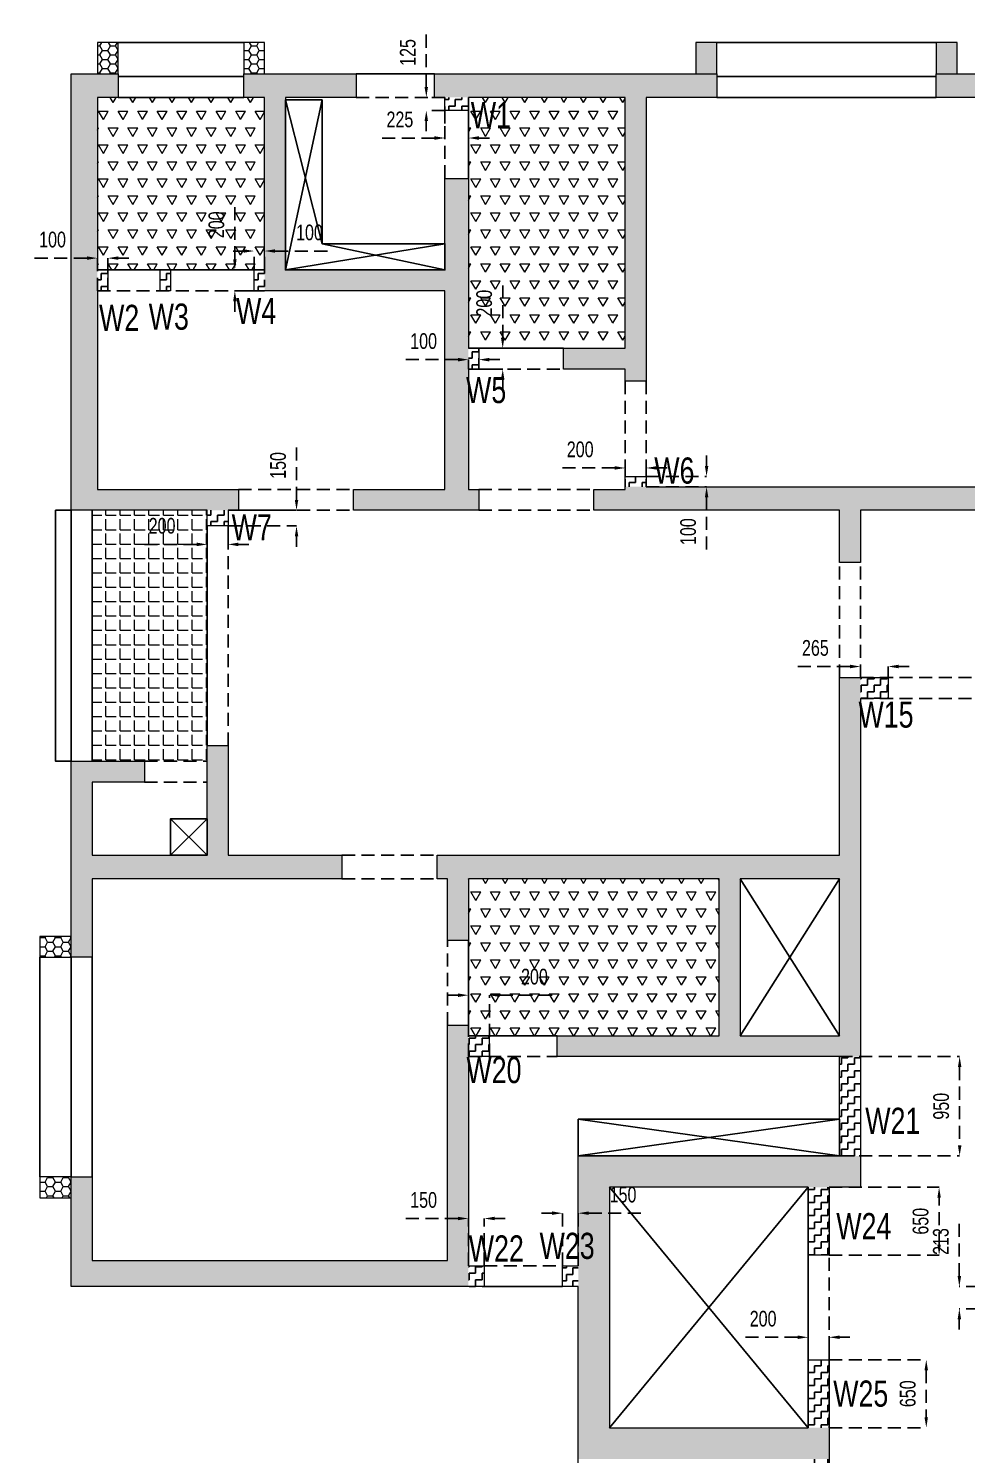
# Model space of a CAD drawing. Header units: millimetres. Extents: x 341 to 34579, y 195 to 54156.
# Drawn here: x 910 to 9884, y 40517 to 54156 of the extents above; entities that cross this region are included whole.
import ezdxf

# ---------------------------------------------------------------- set-up
doc = ezdxf.new("R2010")
doc.units = ezdxf.units.MM
doc.linetypes.add('HIDDEN', pattern=[0.375, 0.25, -0.125])
for name, color, linetype in [('A-DIM', 8, 'Continuous'), ('S-BEAM', 4, 'HIDDEN'), ('S-BEAM 1', 6, 'Continuous'), ('S-CUTOUT', 25, 'Continuous'), ('S-WALL HATCH', 251, 'Continuous')]:
    doc.layers.add(name, color=color, linetype=linetype)
for name, color, linetype, lineweight in [("S-BEAM NO'S", 2, 'Continuous', 20), ('S-HATCH', 8, 'Continuous', 20), ('S-WALL', 100, 'Continuous', 20)]:
    doc.layers.add(name, color=color, linetype=linetype, lineweight=lineweight)
doc.styles.add('SOBHA', font='swisscl.ttf')
doc.dimstyles.new('S-100-2', dxfattribs={"dimscale": 100, "dimtxt": 1.5, "dimasz": 1, "dimexe": 0, "dimexo": 0, "dimgap": 1, "dimtad": 1, "dimdec": 0, "dimzin": 0, "dimdsep": 46, "dimtxsty": 'SOBHA', "dimcen": 0.0895, "dimclrd": 8, "dimclre": 8, "dimclrt": 2, "dimadec": 0, "dimazin": 0, "dimtfac": 1, "dimtdec": 0, "dimtofl": 0, "dimtmove": 0, "dimatfit": 3, "dimfxl": 0.18, "dimtolj": 1, "dimtzin": 0, "dimlwd": -1, "dimlwe": -1, "dimarcsym": 1})
pattern_1 = [(0, (0, 0), (62.5, 62.5), [62.5, -62.5]), (90, (62.5, 0), (-62.5, 62.5), [62.5, -62.5])]
pattern_2 = [(60, (105314.17, -1923.17), (-93.75, 162.379763), [93.75, -93.75]), (120, (105314.17, -1923.17), (-187.5, 1e-07), [93.75, -93.75]), (0, (105267.3, -1841.98), (93.75, 162.379763), [93.75, -93.75])]
pattern_3 = [(0, (-597856.83, -91847.9), (75, 43.30127), [50, -100]), (120, (-597856.83, -91847.9), (-75, 43.30127), [50, -100]), (60, (-597856.83, -91847.9), (2e-14, 86.60254), [-100, 50])]

# ---------------------------------------------------------------- blocks, each defined once
blk = doc.blocks.new('WING 05 TYP WALLS')
at = {"layer": 'S-WALL HATCH', "ltscale": 7.5, "transparency": 33554687}
h = blk.add_hatch(color=251, dxfattribs=at)
h.dxf.hatch_style = 1
h.paths.add_polyline_path([(-607332, -43123), (-607332, -42923), (-607332, -41273), (-607132, -41273), (-607132, -41048), (-607332, -41048), (-607582, -41048), (-607582, -45223), (-607332, -45223), (-606282, -45223), (-606082, -45223), (-605982, -45223), (-605982, -45023), (-607332, -45023)])
h = blk.add_hatch(color=251, dxfattribs=at)
h.dxf.hatch_style = 1
h.paths.add_polyline_path([(-603782, -42048), (-604007, -42048), (-604007, -42923), (-605532, -42923), (-605532, -41273), (-604857, -41273), (-604857, -41048), (-605932, -41048), (-605932, -41273), (-605732, -41273), (-605732, -42923), (-605732, -43123), (-604007, -43123), (-604007, -45023), (-604882, -45023), (-604882, -45223), (-604007, -45223), (-603782, -45223), (-603682, -45223), (-603682, -45023), (-603782, -45023), (-603782, -43873), (-603782, -43673)])
h = blk.add_hatch(color=251, dxfattribs=at)
h.dxf.hatch_style = 1
h.paths.add_polyline_path([(-602082, -41273), (-601407, -41273), (-601407, -41048), (-603782, -41048), (-604007, -41048), (-604107, -41048), (-604107, -41273), (-604007, -41273), (-603782, -41273), (-602282, -41273), (-602282, -43673), (-602872, -43673), (-602872, -43873), (-602282, -43873), (-602282, -43988), (-602082, -43988)])
h = blk.add_hatch(color=251, dxfattribs=at)
h.dxf.hatch_style = 1
h.paths.add_polyline_path([(-596732, -44998), (-598307, -44998), (-598307, -43148), (-598307, -42948), (-598307, -41298), (-598107, -41298), (-598107, -41048), (-599307, -41048), (-599307, -41273), (-598557, -41273), (-598557, -44998), (-602082, -44998), (-602282, -44998), (-602282, -45023), (-602582, -45023), (-602582, -45223), (-602282, -45223), (-600232, -45223), (-600232, -45723), (-600032, -45723), (-600032, -45223), (-598557, -45223), (-598557, -46823), (-598557, -47023), (-598307, -47023), (-598307, -46823), (-598307, -45223), (-596932, -45223), (-596932, -45723), (-596732, -45723), (-596732, -45223)])
h = blk.add_hatch(dxfattribs=at)
h.set_pattern_fill('ZIGZAG', color=251, scale=500)
h.set_pattern_definition([(0, (-604006.83, -41397.9), (62.5, 62.5), [62.5, -62.5]), (90, (-603944.33, -41397.9), (-62.5, 62.5), [62.5, -62.5])])
h.paths.add_polyline_path([(-603782, -41273), (-604007, -41273), (-604007, -41398), (-603782, -41398)])
h = blk.add_hatch(dxfattribs=at)
h.set_pattern_fill('ZIGZAG', color=251, scale=500)
h.set_pattern_definition([(0, (-607331.83, -43122.9), (62.5, 62.5), [62.5, -62.5]), (90, (-607269.33, -43122.9), (-62.5, 62.5), [62.5, -62.5])])
h.paths.add_polyline_path([(-606632, -42923), (-606732, -42923), (-606732, -43123), (-606632, -43123)])
h.paths.add_polyline_path([(-607232, -42923), (-607332, -42923), (-607332, -43123), (-607232, -43123)])
h = blk.add_hatch(dxfattribs=at)
h.set_pattern_fill('ZIGZAG', color=251, scale=500)
h.set_pattern_definition([(0, (-605831.83, -43122.9), (62.5, 62.5), [62.5, -62.5]), (90, (-605769.33, -43122.9), (-62.5, 62.5), [62.5, -62.5])])
h.paths.add_polyline_path([(-605732, -42923), (-605832, -42923), (-605832, -43123), (-605732, -43123)])
h = blk.add_hatch(dxfattribs=at)
h.set_pattern_fill('ZIGZAG', color=251, scale=500)
h.set_pattern_definition([(0, (-603781.83, -43872.9), (62.5, 62.5), [62.5, -62.5]), (90, (-603719.33, -43872.9), (-62.5, 62.5), [62.5, -62.5])])
h.paths.add_polyline_path([(-603682, -43673), (-603782, -43673), (-603782, -43873), (-603682, -43873)])
h = blk.add_hatch(dxfattribs=at)
h.set_pattern_fill('ZIGZAG', color=251, scale=500)
h.set_pattern_definition([(0, (-602281.83, -44997.9), (62.5, 62.5), [62.5, -62.5]), (90, (-602219.33, -44997.9), (-62.5, 62.5), [62.5, -62.5])])
h.paths.add_polyline_path([(-602082, -44898), (-602282, -44898), (-602282, -44998), (-602082, -44998)])
h = blk.add_hatch(dxfattribs=at)
h.set_pattern_fill('ZIGZAG', color=251, scale=500)
h.set_pattern_definition([(0, (-606281.83, -45372.9), (62.5, 62.5), [62.5, -62.5]), (90, (-606219.33, -45372.9), (-62.5, 62.5), [62.5, -62.5])])
h.paths.add_polyline_path([(-606082, -45223), (-606282, -45223), (-606282, -45373), (-606082, -45373)])
h = blk.add_hatch(color=251, dxfattribs=at)
h.dxf.hatch_style = 1
h.paths.add_polyline_path([(-600032, -48748), (-600032, -48523), (-600032, -47023), (-600032, -46823), (-600232, -46823), (-600232, -48523), (-604082, -48523), (-604082, -48748), (-603982, -48748), (-603982, -49338), (-603782, -49338), (-603782, -48748), (-601382, -48748), (-601382, -50248), (-602932, -50248), (-602932, -50448), (-600232, -50448), (-600032, -50448)])
h.paths.add_polyline_path([(-601182, -50248), (-601182, -48748), (-600232, -48748), (-600232, -50248)], flags=16)
h = blk.add_hatch(dxfattribs=at)
h.set_pattern_fill('ZIGZAG', color=251, scale=500)
h.set_pattern_definition(pattern_1)
h.paths.add_polyline_path([(-599767, -46823), (-600032, -46823), (-600032, -47023), (-599767, -47023)])
h = blk.add_hatch(color=251, dxfattribs=at)
h.dxf.hatch_style = 1
h.paths.add_polyline_path([(-604992, -48523), (-606082, -48523), (-606082, -47473), (-606282, -47473), (-606282, -48523), (-607382, -48523), (-607382, -47823), (-606882, -47823), (-606882, -47623), (-607582, -47623), (-607582, -48523), (-607582, -48748), (-607582, -49498), (-607382, -49498), (-607382, -48748), (-604992, -48748)])
h = blk.add_hatch(color=251, dxfattribs=at)
h.dxf.hatch_style = 1
h.paths.add_polyline_path([(-603782, -50448), (-603782, -50248), (-603782, -50148), (-603982, -50148), (-603982, -52398), (-607382, -52398), (-607382, -51598), (-607582, -51598), (-607582, -52398), (-607582, -52648), (-603782, -52648), (-603782, -52448), (-603782, -52398)])
h = blk.add_hatch(dxfattribs=at)
h.set_pattern_fill('ZIGZAG', color=251, scale=500)
h.set_pattern_definition(pattern_1)
h.paths.add_polyline_path([(-603582, -50248), (-603782, -50248), (-603782, -50448), (-603582, -50448)], flags=17)
h = blk.add_hatch(dxfattribs=at)
h.set_pattern_fill('ZIGZAG', color=251, scale=500)
h.set_pattern_definition(pattern_1)
h.paths.add_polyline_path([(-600032, -50448), (-600232, -50448), (-600232, -51398), (-600032, -51398)])
h = blk.add_hatch(color=251, dxfattribs=at)
h.dxf.hatch_style = 1
h.paths.add_polyline_path([(-602432, -51698), (-600532, -51698), (-600332, -51698), (-600032, -51698), (-600032, -51398), (-600232, -51398), (-602732, -51398), (-602732, -52448), (-602732, -52648), (-602732, -54298), (-602432, -54298), (-600532, -54298), (-600332, -54298), (-600332, -53998), (-600532, -53998), (-602432, -53998)])
h = blk.add_hatch(dxfattribs=at)
h.set_pattern_fill('ZIGZAG', color=251, scale=500)
h.set_pattern_definition([(0, (-602881.83, -54947.9), (62.5, 62.5), [62.5, -62.5]), (90, (-602819.33, -54947.9), (-62.5, 62.5), [62.5, -62.5])])
h.paths.add_polyline_path([(-600332, -54298), (-600532, -54298), (-600532, -54948), (-600332, -54948)])
h.paths.add_polyline_path([(-600332, -53348), (-600532, -53348), (-600532, -53998), (-600332, -53998)])
h.paths.add_polyline_path([(-602732, -52448), (-602882, -52448), (-602882, -52648), (-602732, -52648)])
h.paths.add_polyline_path([(-600332, -51698), (-600532, -51698), (-600532, -52348), (-600332, -52348)])
h = blk.add_hatch(dxfattribs=at)
h.set_pattern_fill('ZIGZAG', color=251, scale=500)
h.set_pattern_definition(pattern_1)
h.paths.add_polyline_path([(-603632, -52448), (-603782, -52448), (-603782, -52648), (-603632, -52648)])
at = {"layer": 'S-WALL'}
blk.add_line((-602282, -45223), (-602282, -45223), dxfattribs=at)
for points in [[(-605982, -45023), (-605982, -45223), (-606082, -45223), (-606082, -45373), (-606282, -45373), (-606282, -45223), (-607332, -45223), (-607582, -45223), (-607582, -41048), (-607332, -41048), (-607132, -41048), (-607132, -41273), (-607332, -41273), (-607332, -42923), (-607232, -42923), (-607232, -43123), (-607332, -43123), (-607332, -45023)], [(-603682, -43673), (-603682, -43873), (-603782, -43873), (-603782, -45023), (-603682, -45023), (-603682, -45223), (-603782, -45223), (-604007, -45223), (-604882, -45223), (-604882, -45023), (-604007, -45023), (-604007, -43123), (-605832, -43123), (-605832, -42923), (-605732, -42923), (-605732, -41273), (-605932, -41273), (-605932, -41048), (-604857, -41048), (-604857, -41273), (-605532, -41273), (-605532, -42923), (-604007, -42923), (-604007, -42048), (-603782, -42048), (-603782, -43673)], [(-602082, -43988), (-602282, -43988), (-602282, -43873), (-602872, -43873), (-602872, -43673), (-602282, -43673), (-602282, -41273), (-603782, -41273), (-603782, -41398), (-604007, -41398), (-604007, -41273), (-604107, -41273), (-604107, -41048), (-604007, -41048), (-603782, -41048), (-601407, -41048), (-601407, -41273), (-602082, -41273)], [(-606632, -43123), (-606732, -43123), (-606732, -42923), (-606632, -42923)], [(-604992, -48523), (-604992, -48748), (-607382, -48748), (-607382, -49498), (-607582, -49498), (-607582, -48748), (-607582, -48523), (-607582, -47623), (-606882, -47623), (-606882, -47823), (-607382, -47823), (-607382, -48523), (-606282, -48523), (-606282, -47473), (-606082, -47473), (-606082, -48523)], [(-600232, -48748), (-601182, -48748), (-601182, -50248), (-600232, -50248)], [(-603582, -50248), (-603582, -50448), (-603782, -50448), (-603782, -52398), (-603782, -52448), (-603632, -52448), (-603632, -52648), (-603782, -52648), (-607582, -52648), (-607582, -52398), (-607582, -51598), (-607382, -51598), (-607382, -52398), (-603982, -52398), (-603982, -50148), (-603782, -50148), (-603782, -50248)]]:
    blk.add_lwpolyline(points, close=True, dxfattribs=at)
for points in [[(-598557, -41273), (-599307, -41273), (-599307, -41048), (-598107, -41048)], [(-598557, -45223), (-600032, -45223), (-600032, -45723), (-600232, -45723), (-600232, -45223), (-602282, -45223), (-602582, -45223), (-602582, -45023), (-602282, -45023), (-602282, -44998), (-602282, -44898), (-602082, -44898), (-602082, -44998), (-598557, -44998)], [(-602732, -56598), (-602732, -52648), (-602882, -52648), (-602882, -52448), (-602732, -52448), (-602732, -51398), (-600232, -51398), (-600232, -50448), (-602932, -50448), (-602932, -50248), (-601382, -50248), (-601382, -48748), (-603782, -48748), (-603782, -49338), (-603982, -49338), (-603982, -48748), (-604082, -48748), (-604082, -48523), (-600232, -48523), (-600232, -46823), (-599767, -46823), (-599767, -47023), (-600032, -47023), (-600032, -48523), (-600032, -48748), (-600032, -51698), (-600332, -51698), (-600332, -52348), (-600532, -52348), (-600532, -51698), (-602432, -51698), (-602432, -53998), (-600532, -53998), (-600532, -53348), (-600332, -53348), (-600332, -54948)]]:
    blk.add_lwpolyline(points, dxfattribs=at)
blk = doc.blocks.new('rer')
at = {"layer": 'S-HATCH', "linetype": 'Continuous', "ltscale": 500, "transparency": 33554687}
h = blk.add_hatch(dxfattribs=at)
h.set_pattern_fill('HONEY', color=25, scale=400)
h.set_pattern_definition(pattern_3)
h.paths.add_polyline_path([(-605732, -40748), (-605932, -40748), (-605932, -41048), (-605732, -41048)])
h.paths.add_polyline_path([(-607132, -40748), (-607332, -40748), (-607332, -41048), (-607132, -41048)])
h = blk.add_hatch(dxfattribs=at)
h.set_pattern_fill('HONEY', color=25, scale=400)
h.set_pattern_definition(pattern_3)
h.paths.add_polyline_path([(-601407, -40748), (-601607, -40748), (-601607, -41048), (-601407, -41048)])
h.paths.add_polyline_path([(-599107, -40748), (-599307, -40748), (-599307, -41048), (-599107, -41048)])
h.paths.add_polyline_path([(-598082, -40748), (-598282, -40748), (-598282, -41048), (-598107, -41048), (-598082, -41048)])
h.paths.add_polyline_path([(-596682, -40748), (-596882, -40748), (-596882, -41048), (-596682, -41048)])
at = {"layer": 'S-HATCH', "ltscale": 7.5}
h = blk.add_hatch(dxfattribs=at)
h.set_pattern_fill('TRIANG', color=8, scale=500)
h.set_pattern_definition(pattern_2)
h.paths.add_polyline_path([(-607332, -41273), (-605732, -41273), (-605732, -42923), (-607332, -42923)])
h = blk.add_hatch(dxfattribs=at)
h.set_pattern_fill('TRIANG', color=8, scale=500)
h.set_pattern_definition(pattern_2)
h.paths.add_polyline_path([(-602282, -41273), (-603782, -41273), (-603782, -43673), (-602282, -43673)])
h = blk.add_hatch(dxfattribs=at)
h.set_pattern_fill('ANGLE', color=8, scale=500)
h.set_pattern_definition([(0, (0, 0), (0, 137.5), [100, -37.5]), (90, (0, 0), (-137.5, 8e-15), [100, -37.5])])
h.paths.add_polyline_path([(-606282, -47623), (-607382, -47623), (-607382, -45223), (-606282, -45223)])
h = blk.add_hatch(dxfattribs=at)
h.set_pattern_fill('TRIANG', color=8, scale=500)
h.set_pattern_definition(pattern_2)
h.paths.add_polyline_path([(-603782, -48748), (-601382, -48748), (-601382, -50248), (-603782, -50248)])
at = {"layer": 'S-HATCH', "linetype": 'Continuous', "ltscale": 500, "transparency": 33554687}
h = blk.add_hatch(dxfattribs=at)
h.set_pattern_fill('HONEY', color=25, scale=400)
h.set_pattern_definition(pattern_3)
h.paths.add_polyline_path([(-607582, -51598), (-607882, -51598), (-607882, -51798), (-607582, -51798)])
h.paths.add_polyline_path([(-607582, -49298), (-607882, -49298), (-607882, -49498), (-607582, -49498)])
at = {"layer": 'A-DIM'}
blk.add_lwpolyline([(-605182, -41498), (-605182, -41498)], dxfattribs=at)
at = {"layer": 'S-BEAM', "ltscale": 500}
for p, q in [((-604857, -41273), (-604107, -41273)), ((-604007, -42048), (-604007, -41273)), ((-607332, -43123), (-605732, -43123)), ((-603782, -43873), (-602872, -43873)), ((-602282, -43988), (-602282, -44998)), ((-602082, -43988), (-602082, -44998)), ((-605982, -45023), (-604882, -45023)), ((-603682, -45023), (-602582, -45023)), ((-605982, -45223), (-604882, -45223)), ((-603682, -45223), (-602582, -45223)), ((-606082, -47473), (-606082, -45373)), ((-600232, -46823), (-600232, -45723)), ((-600032, -46823), (-600032, -45723)), ((-600032, -46823), (-598557, -46823)), ((-600032, -47023), (-598557, -47023)), ((-606882, -47623), (-606282, -47623)), ((-606882, -47823), (-606282, -47823)), ((-604992, -48523), (-604082, -48523)), ((-604992, -48748), (-604082, -48748)), ((-603982, -50148), (-603982, -49338)), ((-603782, -50448), (-602932, -50448)), ((-600332, -53998), (-600332, -51698)), ((-603632, -52448), (-602882, -52448))]:
    blk.add_line(p, q, dxfattribs=at)
at = {"layer": 'S-BEAM 1', "color": 1}
for p, q in [((-607132, -40748), (-605932, -40748)), ((-601407, -40748), (-599307, -40748)), ((-604857, -41048), (-604107, -41048)), ((-607132, -41073), (-605932, -41073)), ((-601407, -41073), (-599307, -41073)), ((-607132, -41273), (-605932, -41273)), ((-603782, -42048), (-603782, -41273)), ((-601407, -41273), (-599307, -41273)), ((-607332, -42923), (-605732, -42923)), ((-603782, -43673), (-602872, -43673)), ((-607582, -47623), (-607582, -45223)), ((-607382, -47623), (-607382, -45223)), ((-606282, -47473), (-606282, -45373)), ((-603782, -50148), (-603782, -49338)), ((-607882, -51598), (-607882, -49498)), ((-607582, -51598), (-607582, -49498)), ((-607382, -51598), (-607382, -49498)), ((-603782, -50248), (-602932, -50248)), ((-600532, -53998), (-600532, -51698)), ((-603632, -52648), (-602882, -52648))]:
    blk.add_line(p, q, dxfattribs=at)
for points in [[(-605182, -41298), (-605182, -42673), (-604007, -42673), (-604007, -42923), (-605532, -42923), (-605532, -41298)], [(-606632, -48523), (-606632, -48173), (-606282, -48173), (-606282, -48523)], [(-602732, -51398), (-602732, -51048), (-600232, -51048), (-600232, -51398)]]:
    blk.add_lwpolyline(points, close=True, dxfattribs=at)
blk.add_lwpolyline([(-607582, -47623), (-607732, -47623), (-607732, -45223), (-607582, -45223)], dxfattribs=at)
at = {"layer": 'S-CUTOUT', "color": 35}
for p, q in [((-605182, -41298), (-605532, -42923)), ((-605182, -42673), (-605532, -41298)), ((-604007, -42673), (-605532, -42923)), ((-605182, -42673), (-604007, -42923)), ((-606282, -48173), (-606632, -48523)), ((-606632, -48173), (-606282, -48523)), ((-600232, -48748), (-601182, -50248)), ((-601182, -48748), (-600232, -50248)), ((-602732, -51048), (-600232, -51398)), ((-600232, -51048), (-602732, -51398)), ((-600532, -51698), (-602432, -53998)), ((-602432, -51698), (-600532, -53998))]:
    blk.add_line(p, q, dxfattribs=at)
at = {"layer": 'S-WALL'}
for points in [[(-607132, -41048), (-607132, -40748), (-607332, -40748), (-607332, -41048)], [(-605732, -41048), (-605732, -40748), (-605932, -40748), (-605932, -41048)], [(-601407, -41048), (-601407, -40748), (-601607, -40748), (-601607, -41048)], [(-599107, -41048), (-599107, -40748), (-599307, -40748), (-599307, -41048)], [(-607582, -49298), (-607882, -49298), (-607882, -49498), (-607582, -49498)], [(-607582, -51598), (-607882, -51598), (-607882, -51798), (-607582, -51798)]]:
    blk.add_lwpolyline(points, close=True, dxfattribs=at)
blk = doc.blocks.new('*D179')
at = {"layer": 'Defpoints', "color": 0, "linetype": 'Continuous', "ltscale": 500, "transparency": 16777216}
for p in [(4716, 53498), (4894, 53498), (4894, 53373)]:
    blk.add_point(p, dxfattribs=at)
at = {"layer": 'S-BEAM', "color": 8, "ltscale": 500, "transparency": 16777216}
for p, q in [((4716, 53598), (4716, 54156)), ((4894, 53498), (4716, 53498)), ((4894, 53373), (4716, 53373)), ((4716, 53273), (4716, 53173))]:
    blk.add_line(p, q, dxfattribs=at)
at = {"layer": 'S-BEAM', "color": 8, "linetype": 'Continuous', "ltscale": 500, "transparency": 16777216}
for points in [[(4699, 53598), (4732, 53598), (4716, 53498)], [(4699, 53273), (4732, 53273), (4716, 53373)]]:
    blk.add_solid(points, dxfattribs=at)
at = {"layer": 'S-BEAM', "color": 2, "linetype": 'Continuous', "ltscale": 500, "transparency": 16777216, "insert": (4539, 53927), "char_height": 150, "attachment_point": 5, "rotation": 90, "style": 'SOBHA'}
blk.add_mtext('\\A1;125', dxfattribs=at)
blk = doc.blocks.new('*D180')
at = {"layer": 'Defpoints', "color": 0, "linetype": 'Continuous', "ltscale": 500, "transparency": 16777216}
for p in [(1569, 51960), (1569, 51648), (1669, 51648)]:
    blk.add_point(p, dxfattribs=at)
at = {"layer": 'S-BEAM', "color": 8, "ltscale": 500, "transparency": 16777216}
for p, q in [((1469, 51960), (910, 51960)), ((1569, 51648), (1569, 51960)), ((1669, 51648), (1669, 51960)), ((1769, 51960), (1869, 51960))]:
    blk.add_line(p, q, dxfattribs=at)
at = {"layer": 'S-BEAM', "color": 8, "linetype": 'Continuous', "ltscale": 500, "transparency": 16777216}
for points in [[(1469, 51977), (1469, 51944), (1569, 51960)], [(1769, 51977), (1769, 51944), (1669, 51960)]]:
    blk.add_solid(points, dxfattribs=at)
at = {"layer": 'S-BEAM', "color": 2, "linetype": 'Continuous', "ltscale": 500, "transparency": 16777216, "insert": (1140, 52137), "char_height": 150, "attachment_point": 5, "style": 'SOBHA'}
blk.add_mtext('\\A1;100', dxfattribs=at)
blk = doc.blocks.new('*D181')
at = {"layer": 'Defpoints', "color": 0, "linetype": 'Continuous', "ltscale": 500, "transparency": 16777216}
for p in [(3169, 52028), (3069, 51848), (3169, 51848)]:
    blk.add_point(p, dxfattribs=at)
at = {"layer": 'S-BEAM', "color": 8, "ltscale": 500, "transparency": 16777216}
for p, q in [((2969, 52028), (2869, 52028)), ((3069, 51848), (3069, 52028)), ((3169, 51848), (3169, 52028)), ((3269, 52028), (3827, 52028))]:
    blk.add_line(p, q, dxfattribs=at)
at = {"layer": 'S-BEAM', "color": 8, "linetype": 'Continuous', "ltscale": 500, "transparency": 16777216}
for points in [[(2969, 52045), (2969, 52012), (3069, 52028)], [(3269, 52045), (3269, 52012), (3169, 52028)]]:
    blk.add_solid(points, dxfattribs=at)
at = {"layer": 'S-BEAM', "color": 2, "linetype": 'Continuous', "ltscale": 500, "transparency": 16777216, "insert": (3598, 52205), "char_height": 150, "attachment_point": 5, "style": 'SOBHA'}
blk.add_mtext('\\A1;100', dxfattribs=at)
blk = doc.blocks.new('*D182')
at = {"layer": 'Defpoints', "color": 0, "linetype": 'Continuous', "ltscale": 500, "transparency": 16777216}
for p in [(2884, 51848), (3069, 51848), (3069, 51648)]:
    blk.add_point(p, dxfattribs=at)
at = {"layer": 'S-BEAM', "color": 8, "ltscale": 500, "transparency": 16777216}
for p, q in [((2884, 51948), (2884, 52510)), ((3069, 51848), (2884, 51848)), ((3069, 51648), (2884, 51648)), ((2884, 51548), (2884, 51448))]:
    blk.add_line(p, q, dxfattribs=at)
at = {"layer": 'S-BEAM', "color": 8, "linetype": 'Continuous', "ltscale": 500, "transparency": 16777216}
for points in [[(2868, 51948), (2901, 51948), (2884, 51848)], [(2868, 51548), (2901, 51548), (2884, 51648)]]:
    blk.add_solid(points, dxfattribs=at)
at = {"layer": 'S-BEAM', "color": 2, "linetype": 'Continuous', "ltscale": 500, "transparency": 16777216, "insert": (2708, 52279), "char_height": 150, "attachment_point": 5, "rotation": 90, "style": 'SOBHA'}
blk.add_mtext('\\A1;200', dxfattribs=at)
blk = doc.blocks.new('*D183')
at = {"layer": 'Defpoints', "color": 0, "linetype": 'Continuous', "ltscale": 500, "transparency": 16777216}
for p in [(4894, 53373), (5119, 53373), (4894, 53109)]:
    blk.add_point(p, dxfattribs=at)
at = {"layer": 'S-BEAM', "color": 8, "ltscale": 500, "transparency": 16777216}
for p, q in [((4894, 53373), (4894, 53109)), ((5119, 53373), (5119, 53109)), ((4794, 53109), (4232, 53109)), ((5219, 53109), (5319, 53109))]:
    blk.add_line(p, q, dxfattribs=at)
at = {"layer": 'S-BEAM', "color": 8, "linetype": 'Continuous', "ltscale": 500, "transparency": 16777216}
for points in [[(4794, 53126), (4794, 53092), (4894, 53109)], [(5219, 53126), (5219, 53092), (5119, 53109)]]:
    blk.add_solid(points, dxfattribs=at)
at = {"layer": 'S-BEAM', "color": 2, "linetype": 'Continuous', "ltscale": 500, "transparency": 16777216, "insert": (4463, 53286), "char_height": 150, "attachment_point": 5, "style": 'SOBHA'}
blk.add_mtext('\\A1;225', dxfattribs=at)
blk = doc.blocks.new('*D184')
at = {"layer": 'Defpoints', "color": 0, "linetype": 'Continuous', "ltscale": 500, "transparency": 16777216}
for p in [(5219, 51098), (5447, 51098), (5219, 50898)]:
    blk.add_point(p, dxfattribs=at)
at = {"layer": 'S-BEAM', "color": 8, "ltscale": 500, "transparency": 16777216}
for p, q in [((5447, 51198), (5447, 51760)), ((5219, 51098), (5447, 51098)), ((5219, 50898), (5447, 50898)), ((5447, 50798), (5447, 50698))]:
    blk.add_line(p, q, dxfattribs=at)
at = {"layer": 'S-BEAM', "color": 8, "linetype": 'Continuous', "ltscale": 500, "transparency": 16777216}
for points in [[(5430, 51198), (5463, 51198), (5447, 51098)], [(5430, 50798), (5463, 50798), (5447, 50898)]]:
    blk.add_solid(points, dxfattribs=at)
at = {"layer": 'S-BEAM', "color": 2, "linetype": 'Continuous', "ltscale": 500, "transparency": 16777216, "insert": (5270, 51529), "char_height": 150, "attachment_point": 5, "rotation": 90, "style": 'SOBHA'}
blk.add_mtext('\\A1;200', dxfattribs=at)
blk = doc.blocks.new('*D185')
at = {"layer": 'Defpoints', "color": 0, "linetype": 'Continuous', "ltscale": 500, "transparency": 16777216}
for p in [(5119, 50989), (5119, 50898), (5219, 50898)]:
    blk.add_point(p, dxfattribs=at)
at = {"layer": 'S-BEAM', "color": 8, "ltscale": 500, "transparency": 16777216}
for p, q in [((5019, 50989), (4460, 50989)), ((5119, 50898), (5119, 50989)), ((5219, 50898), (5219, 50989)), ((5319, 50989), (5419, 50989))]:
    blk.add_line(p, q, dxfattribs=at)
at = {"layer": 'S-BEAM', "color": 8, "linetype": 'Continuous', "ltscale": 500, "transparency": 16777216}
for points in [[(5019, 51006), (5019, 50972), (5119, 50989)], [(5319, 51006), (5319, 50972), (5219, 50989)]]:
    blk.add_solid(points, dxfattribs=at)
at = {"layer": 'S-BEAM', "color": 2, "linetype": 'Continuous', "ltscale": 500, "transparency": 16777216, "insert": (4690, 51166), "char_height": 150, "attachment_point": 5, "style": 'SOBHA'}
blk.add_mtext('\\A1;100', dxfattribs=at)
blk = doc.blocks.new('*D186')
at = {"layer": 'Defpoints', "color": 0, "linetype": 'Continuous', "ltscale": 500, "transparency": 16777216}
for p in [(6819, 49873), (6819, 49773), (7397, 49773)]:
    blk.add_point(p, dxfattribs=at)
at = {"layer": 'S-BEAM', "color": 8, "ltscale": 500, "transparency": 16777216}
for p, q in [((7397, 49973), (7397, 50073)), ((6819, 49873), (7397, 49873)), ((6819, 49773), (7397, 49773)), ((7397, 49673), (7397, 49115))]:
    blk.add_line(p, q, dxfattribs=at)
at = {"layer": 'S-BEAM', "color": 8, "linetype": 'Continuous', "ltscale": 500, "transparency": 16777216}
for points in [[(7381, 49973), (7414, 49973), (7397, 49873)], [(7381, 49673), (7414, 49673), (7397, 49773)]]:
    blk.add_solid(points, dxfattribs=at)
at = {"layer": 'S-BEAM', "color": 2, "linetype": 'Continuous', "ltscale": 500, "transparency": 16777216, "insert": (7221, 49344), "char_height": 150, "attachment_point": 5, "rotation": 90, "style": 'SOBHA'}
blk.add_mtext('\\A1;100', dxfattribs=at)
blk = doc.blocks.new('*D187')
at = {"layer": 'Defpoints', "color": 0, "linetype": 'Continuous', "ltscale": 500, "transparency": 16777216}
for p in [(6619, 49953), (6619, 49873), (6819, 49873)]:
    blk.add_point(p, dxfattribs=at)
at = {"layer": 'S-BEAM', "color": 8, "ltscale": 500, "transparency": 16777216}
for p, q in [((6519, 49953), (5957, 49953)), ((6619, 49873), (6619, 49953)), ((6819, 49873), (6819, 49953)), ((6919, 49953), (7019, 49953))]:
    blk.add_line(p, q, dxfattribs=at)
at = {"layer": 'S-BEAM', "color": 8, "linetype": 'Continuous', "ltscale": 500, "transparency": 16777216}
for points in [[(6519, 49970), (6519, 49937), (6619, 49953)], [(6919, 49970), (6919, 49937), (6819, 49953)]]:
    blk.add_solid(points, dxfattribs=at)
at = {"layer": 'S-BEAM', "color": 2, "linetype": 'Continuous', "ltscale": 500, "transparency": 16777216, "insert": (6188, 50130), "char_height": 150, "attachment_point": 5, "style": 'SOBHA'}
blk.add_mtext('\\A1;200', dxfattribs=at)
blk = doc.blocks.new('*D188')
at = {"layer": 'Defpoints', "color": 0, "linetype": 'Continuous', "ltscale": 500, "transparency": 16777216}
for p in [(2819, 49548), (3474, 49548), (2819, 49398)]:
    blk.add_point(p, dxfattribs=at)
at = {"layer": 'S-BEAM', "color": 8, "ltscale": 500, "transparency": 16777216}
for p, q in [((3474, 49648), (3474, 50207)), ((2819, 49548), (3474, 49548)), ((2819, 49398), (3474, 49398)), ((3474, 49298), (3474, 49198))]:
    blk.add_line(p, q, dxfattribs=at)
at = {"layer": 'S-BEAM', "color": 8, "linetype": 'Continuous', "ltscale": 500, "transparency": 16777216}
for points in [[(3458, 49648), (3491, 49648), (3474, 49548)], [(3458, 49298), (3491, 49298), (3474, 49398)]]:
    blk.add_solid(points, dxfattribs=at)
at = {"layer": 'S-BEAM', "color": 2, "linetype": 'Continuous', "ltscale": 500, "transparency": 16777216, "insert": (3298, 49977), "char_height": 150, "attachment_point": 5, "rotation": 90, "style": 'SOBHA'}
blk.add_mtext('\\A1;150', dxfattribs=at)
blk = doc.blocks.new('*D189')
at = {"layer": 'Defpoints', "color": 0, "linetype": 'Continuous', "ltscale": 500, "transparency": 16777216}
for p in [(2619, 49398), (2819, 49398), (2619, 49222)]:
    blk.add_point(p, dxfattribs=at)
at = {"layer": 'S-BEAM', "color": 8, "ltscale": 500, "transparency": 16777216}
for p, q in [((2619, 49398), (2619, 49222)), ((2819, 49398), (2819, 49222)), ((2519, 49222), (1957, 49222)), ((2919, 49222), (3019, 49222))]:
    blk.add_line(p, q, dxfattribs=at)
at = {"layer": 'S-BEAM', "color": 8, "linetype": 'Continuous', "ltscale": 500, "transparency": 16777216}
for points in [[(2519, 49239), (2519, 49205), (2619, 49222)], [(2919, 49239), (2919, 49205), (2819, 49222)]]:
    blk.add_solid(points, dxfattribs=at)
at = {"layer": 'S-BEAM', "color": 2, "linetype": 'Continuous', "ltscale": 500, "transparency": 16777216, "insert": (2188, 49399), "char_height": 150, "attachment_point": 5, "style": 'SOBHA'}
blk.add_mtext('\\A1;200', dxfattribs=at)
blk = doc.blocks.new('*D197')
at = {"layer": 'Defpoints', "color": 0, "linetype": 'Continuous', "ltscale": 500, "transparency": 16777216}
for p in [(8869, 48054), (8869, 47948), (9134, 47948)]:
    blk.add_point(p, dxfattribs=at)
at = {"layer": 'S-BEAM', "color": 8, "ltscale": 500, "transparency": 16777216}
for p, q in [((8769, 48054), (8207, 48054)), ((8869, 47948), (8869, 48054)), ((9134, 47948), (9134, 48054)), ((9234, 48054), (9334, 48054))]:
    blk.add_line(p, q, dxfattribs=at)
at = {"layer": 'S-BEAM', "color": 8, "linetype": 'Continuous', "ltscale": 500, "transparency": 16777216}
for points in [[(8769, 48071), (8769, 48037), (8869, 48054)], [(9234, 48071), (9234, 48037), (9134, 48054)]]:
    blk.add_solid(points, dxfattribs=at)
at = {"layer": 'S-BEAM', "color": 2, "linetype": 'Continuous', "ltscale": 500, "transparency": 16777216, "insert": (8438, 48231), "char_height": 150, "attachment_point": 5, "style": 'SOBHA'}
blk.add_mtext('\\A1;265', dxfattribs=at)
blk = doc.blocks.new('*D200')
at = {"layer": 'Defpoints', "color": 0, "linetype": 'Continuous', "ltscale": 500, "transparency": 16777216}
for p in [(5319, 44910), (5119, 44323), (5319, 44323)]:
    blk.add_point(p, dxfattribs=at)
at = {"layer": 'S-BEAM', "color": 8, "ltscale": 500, "transparency": 16777216}
for p, q in [((5019, 44910), (4919, 44910)), ((5119, 44323), (5119, 44910)), ((5319, 44323), (5319, 44910)), ((5419, 44910), (5981, 44910))]:
    blk.add_line(p, q, dxfattribs=at)
at = {"layer": 'S-BEAM', "color": 8, "linetype": 'Continuous', "ltscale": 500, "transparency": 16777216}
for points in [[(5019, 44927), (5019, 44893), (5119, 44910)], [(5419, 44927), (5419, 44893), (5319, 44910)]]:
    blk.add_solid(points, dxfattribs=at)
at = {"layer": 'S-BEAM', "color": 2, "linetype": 'Continuous', "ltscale": 500, "transparency": 16777216, "insert": (5750, 45087), "char_height": 150, "attachment_point": 5, "style": 'SOBHA'}
blk.add_mtext('\\A1;200', dxfattribs=at)
blk = doc.blocks.new('*D139')
at = {"layer": 'Defpoints', "color": 0, "linetype": 'Continuous', "ltscale": 500, "transparency": 16777216}
for p in [(8669, 44323), (8669, 43373), (9818, 43373)]:
    blk.add_point(p, dxfattribs=at)
at = {"layer": 'S-BEAM', "color": 8, "ltscale": 500, "transparency": 16777216}
for p, q in [((8669, 44323), (9818, 44323)), ((9818, 44223), (9818, 43473)), ((8669, 43373), (9818, 43373))]:
    blk.add_line(p, q, dxfattribs=at)
at = {"layer": 'S-BEAM', "color": 8, "linetype": 'Continuous', "ltscale": 500, "transparency": 16777216}
for points in [[(9802, 44223), (9835, 44223), (9818, 44323)], [(9802, 43473), (9835, 43473), (9818, 43373)]]:
    blk.add_solid(points, dxfattribs=at)
at = {"layer": 'S-BEAM', "color": 2, "linetype": 'Continuous', "ltscale": 500, "transparency": 16777216, "insert": (9642, 43848), "char_height": 150, "attachment_point": 5, "rotation": 90, "style": 'SOBHA'}
blk.add_mtext('\\A1;950', dxfattribs=at)
blk = doc.blocks.new('*D140')
at = {"layer": 'Defpoints', "color": 0, "linetype": 'Continuous', "ltscale": 500, "transparency": 16777216}
for p in [(5119, 42774), (5119, 42323), (5269, 42323)]:
    blk.add_point(p, dxfattribs=at)
at = {"layer": 'S-BEAM', "color": 8, "ltscale": 500, "transparency": 16777216}
for p, q in [((5019, 42774), (4460, 42774)), ((5119, 42323), (5119, 42774)), ((5269, 42323), (5269, 42774)), ((5369, 42774), (5469, 42774))]:
    blk.add_line(p, q, dxfattribs=at)
at = {"layer": 'S-BEAM', "color": 8, "linetype": 'Continuous', "ltscale": 500, "transparency": 16777216}
for points in [[(5019, 42791), (5019, 42758), (5119, 42774)], [(5369, 42791), (5369, 42758), (5269, 42774)]]:
    blk.add_solid(points, dxfattribs=at)
at = {"layer": 'S-BEAM', "color": 2, "linetype": 'Continuous', "ltscale": 500, "transparency": 16777216, "insert": (4690, 42951), "char_height": 150, "attachment_point": 5, "style": 'SOBHA'}
blk.add_mtext('\\A1;150', dxfattribs=at)
blk = doc.blocks.new('*D141')
at = {"layer": 'Defpoints', "color": 0, "linetype": 'Continuous', "ltscale": 500, "transparency": 16777216}
for p in [(6169, 42825), (6019, 42323), (6169, 42323)]:
    blk.add_point(p, dxfattribs=at)
at = {"layer": 'S-BEAM', "color": 8, "ltscale": 500, "transparency": 16777216}
for p, q in [((5919, 42825), (5819, 42825)), ((6019, 42323), (6019, 42825)), ((6169, 42323), (6169, 42825)), ((6269, 42825), (6827, 42825))]:
    blk.add_line(p, q, dxfattribs=at)
at = {"layer": 'S-BEAM', "color": 8, "linetype": 'Continuous', "ltscale": 500, "transparency": 16777216}
for points in [[(5919, 42842), (5919, 42809), (6019, 42825)], [(6269, 42842), (6269, 42809), (6169, 42825)]]:
    blk.add_solid(points, dxfattribs=at)
at = {"layer": 'S-BEAM', "color": 2, "linetype": 'Continuous', "ltscale": 500, "transparency": 16777216, "insert": (6598, 43002), "char_height": 150, "attachment_point": 5, "style": 'SOBHA'}
blk.add_mtext('\\A1;150', dxfattribs=at)
blk = doc.blocks.new('*D142')
at = {"layer": 'Defpoints', "color": 0, "linetype": 'Continuous', "ltscale": 500, "transparency": 16777216}
for p in [(8569, 43073), (9622, 43073), (8569, 42423)]:
    blk.add_point(p, dxfattribs=at)
at = {"layer": 'S-BEAM', "color": 8, "ltscale": 500, "transparency": 16777216}
for p, q in [((8569, 43073), (9622, 43073)), ((9622, 42523), (9622, 42973)), ((8569, 42423), (9622, 42423))]:
    blk.add_line(p, q, dxfattribs=at)
at = {"layer": 'S-BEAM', "color": 8, "linetype": 'Continuous', "ltscale": 500, "transparency": 16777216}
for points in [[(9605, 42973), (9638, 42973), (9622, 43073)], [(9605, 42523), (9638, 42523), (9622, 42423)]]:
    blk.add_solid(points, dxfattribs=at)
at = {"layer": 'S-BEAM', "color": 2, "linetype": 'Continuous', "ltscale": 500, "transparency": 16777216, "insert": (9445, 42748), "char_height": 150, "attachment_point": 5, "rotation": 90, "style": 'SOBHA'}
blk.add_mtext('\\A1;650', dxfattribs=at)
blk = doc.blocks.new('*D143')
at = {"layer": 'Defpoints', "color": 0, "linetype": 'Continuous', "ltscale": 500, "transparency": 16777216}
for p in [(8369, 41638), (8369, 41423), (8569, 41423)]:
    blk.add_point(p, dxfattribs=at)
at = {"layer": 'S-BEAM', "color": 8, "ltscale": 500, "transparency": 16777216}
for p, q in [((8269, 41638), (7707, 41638)), ((8369, 41423), (8369, 41638)), ((8569, 41423), (8569, 41638)), ((8669, 41638), (8769, 41638))]:
    blk.add_line(p, q, dxfattribs=at)
at = {"layer": 'S-BEAM', "color": 8, "linetype": 'Continuous', "ltscale": 500, "transparency": 16777216}
for points in [[(8269, 41655), (8269, 41622), (8369, 41638)], [(8669, 41655), (8669, 41622), (8569, 41638)]]:
    blk.add_solid(points, dxfattribs=at)
at = {"layer": 'S-BEAM', "color": 2, "linetype": 'Continuous', "ltscale": 500, "transparency": 16777216, "insert": (7938, 41815), "char_height": 150, "attachment_point": 5, "style": 'SOBHA'}
blk.add_mtext('\\A1;200', dxfattribs=at)
blk = doc.blocks.new('*D144')
at = {"layer": 'Defpoints', "color": 0, "linetype": 'Continuous', "ltscale": 500, "transparency": 16777216}
for p in [(8569, 41423), (8569, 40773), (9499, 40773)]:
    blk.add_point(p, dxfattribs=at)
at = {"layer": 'S-BEAM', "color": 8, "ltscale": 500, "transparency": 16777216}
for p, q in [((8569, 41423), (9499, 41423)), ((9499, 41323), (9499, 40873)), ((8569, 40773), (9499, 40773))]:
    blk.add_line(p, q, dxfattribs=at)
at = {"layer": 'S-BEAM', "color": 8, "linetype": 'Continuous', "ltscale": 500, "transparency": 16777216}
for points in [[(9482, 41323), (9515, 41323), (9499, 41423)], [(9482, 40873), (9515, 40873), (9499, 40773)]]:
    blk.add_solid(points, dxfattribs=at)
at = {"layer": 'S-BEAM', "color": 2, "linetype": 'Continuous', "ltscale": 500, "transparency": 16777216, "insert": (9322, 41098), "char_height": 150, "attachment_point": 5, "rotation": 90, "style": 'SOBHA'}
blk.add_mtext('\\A1;650', dxfattribs=at)
blk = doc.blocks.new('*D145')
at = {"layer": 'Defpoints', "color": 0, "linetype": 'Continuous', "ltscale": 500, "transparency": 16777216}
for p in [(9815, 42123), (10569, 42123), (10569, 41911)]:
    blk.add_point(p, dxfattribs=at)
at = {"layer": 'S-BEAM', "color": 8, "ltscale": 500, "transparency": 16777216}
for p, q in [((9815, 42223), (9815, 42785)), ((10569, 42123), (9815, 42123)), ((10569, 41911), (9815, 41911)), ((9815, 41811), (9815, 41711))]:
    blk.add_line(p, q, dxfattribs=at)
at = {"layer": 'S-BEAM', "color": 8, "linetype": 'Continuous', "ltscale": 500, "transparency": 16777216}
for points in [[(9799, 42223), (9832, 42223), (9815, 42123)], [(9799, 41811), (9832, 41811), (9815, 41911)]]:
    blk.add_solid(points, dxfattribs=at)
at = {"layer": 'S-BEAM', "color": 2, "linetype": 'Continuous', "ltscale": 500, "transparency": 16777216, "insert": (9639, 42554), "char_height": 150, "attachment_point": 5, "rotation": 90, "style": 'SOBHA'}
blk.add_mtext('\\A1;213', dxfattribs=at)

msp = doc.modelspace()

# ---------------------------------------------------------------- block references
at = {"layer": 'S-BEAM', "color": 1, "linetype": 'Continuous'}
msp.add_blockref('rer', (608900.7, 94771), dxfattribs=at)
at = {"layer": 'S-BEAM 1', "color": 1}
msp.add_blockref('WING 05 TYP WALLS', (608900.7, 94771), dxfattribs=at)

# ---------------------------------------------------------------- texts
at = {"layer": "S-BEAM NO'S", "color": 3, "linetype": 'Continuous', "style": 'SOBHA'}
for s, p in [('W1', (5141.6, 53202.2, 0)), ('W4', (2896.1, 51330.2, 0)), ('W2', (1585.1, 51263.7, 0)), ('W3', (2060.1, 51275.7, 0)), ('W5', (5096.1, 50573.2, 0)), ('W6', (6896.6, 49803.2, 0)), ('W7', (2853.6, 49260.2, 0)), ('W15', (8850.1, 47469.2, 0)), ('W20', (5099.6, 44069.2, 0)), ('W21', (8915.1, 43583.7, 0)), ('W24', (8638.1, 42576.2, 0)), ('W22', (5122.1, 42362.7, 0)), ('W23', (5799.6, 42387.7, 0)), ('W25', (8608.6, 40974.7, 0))]:
    msp.add_text(s, height=250, dxfattribs=at).set_placement(p)

# ---------------------------------------------------------------- dimensions: what is measured, and where the dimension line sits
at = {"layer": 'S-BEAM', "color": 41, "linetype": 'Continuous', "ltscale": 500, "true_color": 0xf4ee51}
for base, p1, p2, picture, middle in [((4715.8, 53498.1), (4893.8, 53373.4), (4893.8, 53498.1), '*D179', (4539, 53927.2)), ((2884.3, 51848.1), (3068.8, 51648.1), (3068.8, 51848.1), '*D182', (2707.5, 52279.1)), ((5446.8, 51098.1), (5218.8, 50898.1), (5218.8, 51098.1), '*D184', (5270, 51529.1)), ((3474.3, 49548.1), (2818.8, 49398.1), (2818.8, 49548.1), '*D188', (3297.5, 49977.4)), ((7397.3, 49773.1), (6818.8, 49873.1), (6818.8, 49773.1), '*D186', (7220.5, 49343.8)), ((9818.3, 43373.1), (8668.8, 44323.1), (8668.8, 43373.1), '*D139', (9641.5, 43848.1)), ((9621.8, 43073.1), (8568.8, 42423.1), (8568.8, 43073.1), '*D142', (9445, 42748.1)), ((9815.3247908, 42123.1333814), (10568.8247908, 41910.6333813), (10568.8247908, 42123.1333814), '*D145', (9638.5063111, 42554.2113631)), ((9498.8, 40773.1), (8568.8, 41423.1), (8568.8, 40773.1), '*D144', (9322, 41098.1))]:
    dim = msp.add_linear_dim(base=base, p1=p1, p2=p2, angle=90, dimstyle='S-100-2', dxfattribs=at)
    dim.commit()
    dim.dimension.update_dxf_attribs({"geometry": picture, "text_midpoint": middle})
for base, p1, p2, picture, middle in [((4893.8, 53108.9), (5118.8, 53373.1), (4893.8, 53373.1), '*D183', (4463, 53285.7)), ((3168.8, 52028.4), (3068.8, 51848.1), (3168.8, 51848.1), '*D181', (3598.1, 52205.2)), ((1568.8, 51960.4), (1668.8, 51648.1), (1568.8, 51648.1), '*D180', (1139.5, 52137.2)), ((5118.8, 50988.9), (5218.8, 50898.1), (5118.8, 50898.1), '*D185', (4689.5, 51165.7)), ((6618.8, 49953.4), (6818.8, 49873.1), (6618.8, 49873.1), '*D187', (6187.8, 50130.2)), ((2618.8, 49221.9), (2818.8, 49398.1), (2618.8, 49398.1), '*D189', (2187.8, 49398.7)), ((8868.8, 48053.9), (9133.8, 47948.1), (8868.8, 47948.1), '*D197', (8438, 48230.7)), ((5318.8, 44909.9), (5118.8, 44323.1), (5318.8, 44323.1), '*D200', (5749.8, 45086.7)), ((6168.8, 42825.4), (6018.8, 42323.1), (6168.8, 42323.1), '*D141', (6598.1, 43002.2)), ((5118.8, 42774.4), (5268.8, 42323.1), (5118.8, 42323.1), '*D140', (4689.5, 42951.2)), ((8368.8, 41638.4), (8568.8, 41423.1), (8368.8, 41423.1), '*D143', (7937.8, 41815.2))]:
    dim = msp.add_linear_dim(base=base, p1=p1, p2=p2, dimstyle='S-100-2', dxfattribs=at)
    dim.commit()
    dim.dimension.update_dxf_attribs({"geometry": picture, "text_midpoint": middle})

doc.saveas('drawing.dxf')
